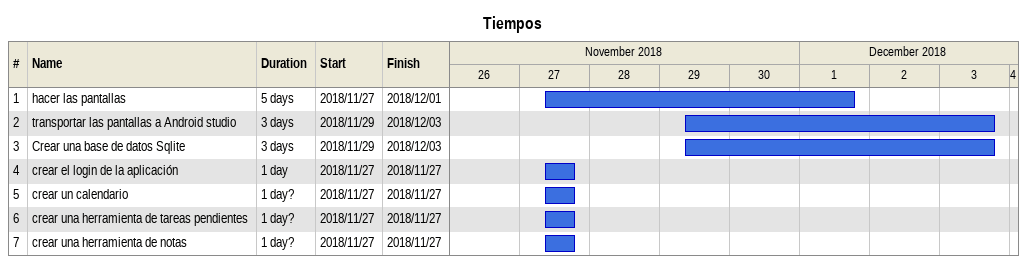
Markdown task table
Tiempos

| ID | Task | Duration | Start | Finish |
|---|---|---|---|---|
| 1 | hacer las pantallas | 5d | 2018-11-27 | 2018-12-01 |
| 2 | transportar las pantallas a Android studio | 3d | 2018-11-29 | 2018-12-03 |
| 3 | Crear una base de datos Sqlite | 3d | 2018-11-29 | 2018-12-03 |
| 4 | crear el login de la aplicación | 1d | 2018-11-27 | 2018-11-27 |
| 5 | crear un calendario | 1d? | 2018-11-27 | 2018-11-27 |
| 6 | crear una herramienta de tareas pendientes | 1d? | 2018-11-27 | 2018-11-27 |
| 7 | crear una herramienta de notas | 1d? | 2018-11-27 | 2018-11-27 |
